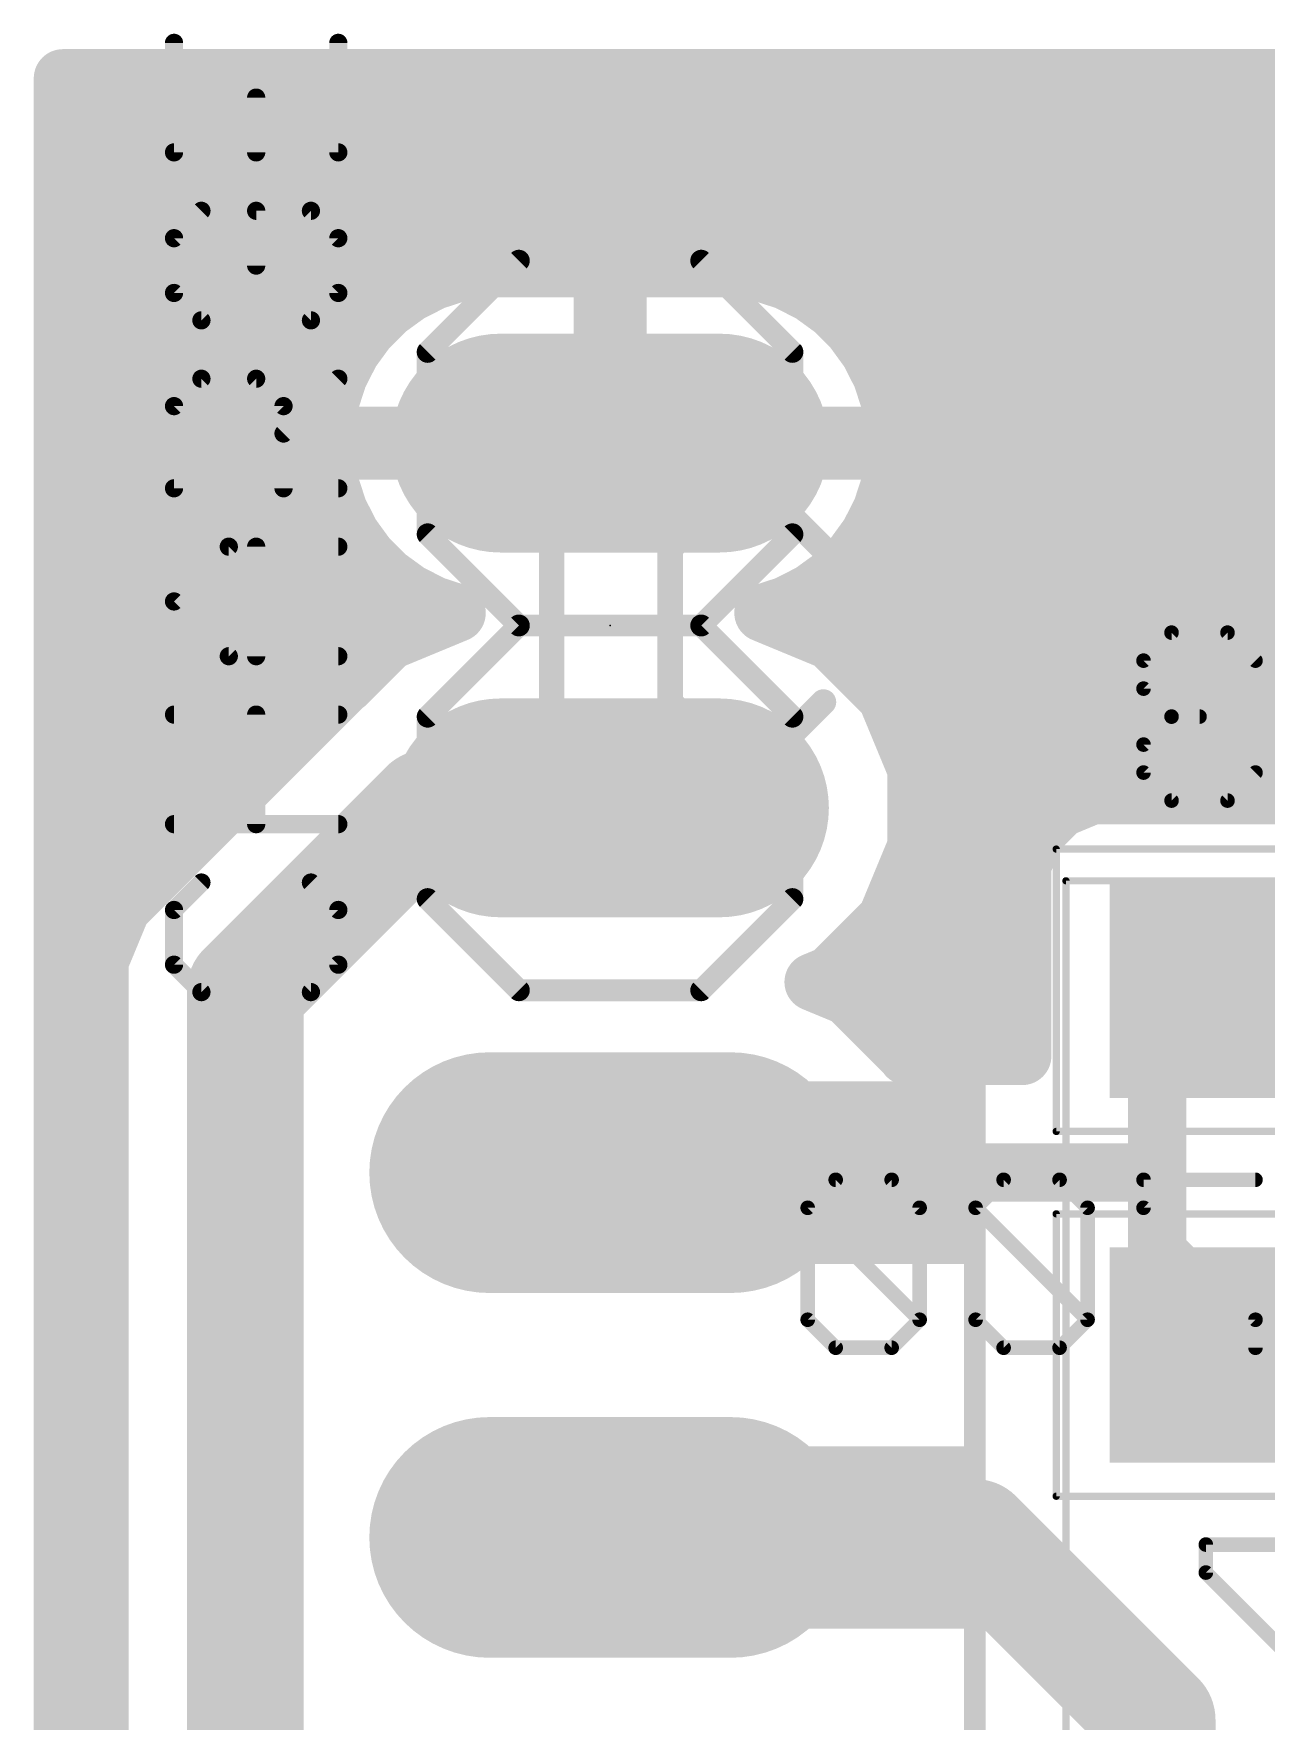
# Model space of a CAD drawing. Extents: x -0.2 to 52.3, y -1.5 to 54.9.
# Drawn here: x -0.2 to 8.38, y 43.17 to 54.92 of the extents above; entities that cross this region are included whole.
import ezdxf

# ---------------------------------------------------------------- set-up
doc = ezdxf.new("R2010")
doc.units = 0
for name, color, linetype in [('16', 175, 'CONTINUOUS'), ('17', 82, 'CONTINUOUS'), ('21', 253, 'CONTINUOUS'), ('23', 7, 'CONTINUOUS'), ('25', 253, 'CONTINUOUS'), ('26', 253, 'CONTINUOUS'), ('28', 253, 'CONTINUOUS'), ('40', 175, 'CONTINUOUS'), ('51', 253, 'CONTINUOUS'), ('52', 253, 'CONTINUOUS')]:
    doc.layers.add(name, color=color, linetype=linetype)

# ---------------------------------------------------------------- blocks, each defined once
blk = doc.blocks.new('RECT')
blk.add_solid([(-0.5, -0.5), (0.5, -0.5), (-0.5, 0.5), (0.5, 0.5)])
blk = doc.blocks.new('LONGP100')
at = {"const_width": 1}
blk.add_lwpolyline([(-0.5, 0), (0.5, 0)], dxfattribs=at)
at = {"const_width": 0.5}
for points in [[(-0.5, 0.25, 1), (-0.5, -0.25)], [(0.5, -0.25, 1), (0.5, 0.25)]]:
    blk.add_lwpolyline(points, format="xyb", dxfattribs=at)

msp = doc.modelspace()

# ---------------------------------------------------------------- linework, layer by layer
at = {"layer": '16'}
for points, const_width in [([(0, 54.61), (52.07, 54.61)], 0.4064), ([(0, 0), (0, 54.61)], 0.4064), ([(0, 54.4576), (52.07, 54.4576)], 0.4064), ([(0, 54.0512), (52.07, 54.0512)], 0.4064), ([(0, 53.6448), (52.07, 53.6448)], 0.4064), ([(2.952, 53.2892), (2.7625, 53.2592)], 0.4064), ([(3.7592, 53.2892), (2.952, 53.2892)], 0.4064), ([(3.7592, 52.1208), (3.7592, 53.2892)], 0.4064), ([(4.668, 53.2892), (3.8608, 53.2892)], 0.4064), ([(3.8608, 53.2892), (3.8608, 52.1208)], 0.4064), ([(4.8575, 53.2592), (4.668, 53.2892)], 0.4064), ([(0, 53.2384), (2.6986, 53.2384)], 0.4064), ([(2.58, 53.1999), (2.409, 53.1128)], 0.4064), ([(2.7625, 53.2592), (2.58, 53.1999)], 0.4064), ([(3.7592, 53.2384), (3.8608, 53.2384)], 0.4064), ([(5.04, 53.1999), (4.8575, 53.2592)], 0.4064), ([(4.9214, 53.2384), (52.07, 53.2384)], 0.4064), ([(5.211, 53.1128), (5.04, 53.1999)], 0.4064), ([(2.409, 53.1128), (2.2537, 53)], 0.4064), ([(5.3663, 53), (5.211, 53.1128)], 0.4064), ([(2.2537, 53), (2.118, 52.8643)], 0.4064), ([(5.5019, 52.8643), (5.3663, 53)], 0.4064), ([(0, 52.832), (2.0946, 52.832)], 0.4064), ([(2.118, 52.8643), (2.0052, 52.709)], 0.4064), ([(3.7592, 52.832), (3.8608, 52.832)], 0.4064), ([(5.6147, 52.709), (5.5019, 52.8643)], 0.4064), ([(5.5254, 52.832), (52.07, 52.832)], 0.4064), ([(2.0052, 52.709), (1.9181, 52.538)], 0.4064), ([(5.7019, 52.538), (5.6147, 52.709)], 0.4064), ([(1.9181, 52.538), (1.8588, 52.3555)], 0.4064), ([(5.7612, 52.3555), (5.7019, 52.538)], 0.4064), ([(0, 52.4256), (1.8816, 52.4256)], 0.4064), ([(1.8588, 52.3555), (1.8288, 52.166)], 0.4064), ([(3.7592, 52.4256), (3.8608, 52.4256)], 0.4064), ([(5.7384, 52.4256), (52.07, 52.4256)], 0.4064), ([(5.7912, 52.166), (5.7612, 52.3555)], 0.4064), ([(1.8288, 52.166), (1.8288, 52.1208)], 0.4064), ([(1.8288, 52.1208), (3.7592, 52.1208)], 0.4064), ([(3.8608, 52.1208), (3.7592, 52.1208)], 0.4064), ([(3.7592, 52.1208), (3.7592, 52.0192)], 0.4064), ([(3.8608, 52.0192), (3.8608, 52.1208)], 0.4064), ([(3.8608, 52.1208), (5.7912, 52.1208)], 0.4064), ([(5.7912, 52.1208), (5.7912, 52.166)], 0.4064), ([(0, 52.0192), (3.7592, 52.0192)], 0.4064), ([(3.7592, 52.0192), (1.8288, 52.0192)], 0.4064), ([(1.8288, 52.0192), (1.8288, 51.974)], 0.4064), ([(1.8288, 51.974), (1.8588, 51.7845)], 0.4064), ([(5.7912, 52.0192), (3.8608, 52.0192)], 0.4064), ([(3.8608, 52.0192), (52.07, 52.0192)], 0.4064), ([(5.7612, 51.7845), (5.7912, 51.974)], 0.4064), ([(5.7912, 51.974), (5.7912, 52.0192)], 0.4064), ([(1.8588, 51.7845), (1.9181, 51.602)], 0.4064), ([(5.7019, 51.602), (5.7612, 51.7845)], 0.4064), ([(0, 51.6128), (1.9146, 51.6128)], 0.4064), ([(1.9181, 51.602), (2.0052, 51.431)], 0.4064), ([(5.6147, 51.431), (5.7019, 51.602)], 0.4064), ([(5.7054, 51.6128), (13.346, 51.6128)], 0.4064), ([(2.0052, 51.431), (2.118, 51.2757)], 0.4064), ([(5.5019, 51.2757), (5.6147, 51.431)], 0.4064), ([(2.118, 51.2757), (2.2537, 51.14)], 0.4064), ([(5.3663, 51.14), (5.5019, 51.2757)], 0.4064), ([(0, 51.2064), (2.1874, 51.2064)], 0.4064), ([(5.4326, 51.2064), (12.9396, 51.2064)], 0.4064), ([(2.2537, 51.14), (2.409, 51.0272)], 0.4064), ([(5.211, 51.0272), (5.3663, 51.14)], 0.4064), ([(2.409, 51.0272), (2.58, 50.9401)], 0.4064), ([(2.58, 50.9401), (2.7415, 50.8876)], 0.4064), ([(4.8785, 50.8876), (5.04, 50.9401)], 0.4064), ([(5.04, 50.9401), (5.211, 51.0272)], 0.4064), ([(0, 50.8), (2.5299, 50.8)], 0.4064), ([(2.7415, 50.8876), (2.2711, 50.6928)], 0.4064), ([(5.3489, 50.6928), (4.8785, 50.8876)], 0.4064), ([(5.0901, 50.8), (11.0479, 50.8)], 0.4064), ([(2.2711, 50.6928), (1.9732, 50.3949)], 0.4064), ([(5.7348, 50.3069), (5.3489, 50.6928)], 0.4064), ([(0, 50.3936), (1.97, 50.3936)], 0.4064), ([(1.9645, 50.3913), (0.6945, 49.1213)], 0.4064), ([(1.9732, 50.3949), (1.9645, 50.3913)], 0.4064), ([(5.6481, 50.3936), (10.8904, 50.3936)], 0.4064), ([(5.9436, 49.8028), (5.7348, 50.3069)], 0.4064), ([(0, 49.9872), (1.5604, 49.9872)], 0.4064), ([(5.8672, 49.9872), (10.8904, 49.9872)], 0.4064), ([(5.9436, 49.2572), (5.9436, 49.8028)], 0.4064), ([(2.54, 49.53), (1.27, 48.26)], 0.8128), ([(3.81, 49.53), (2.54, 49.53)], 0.8128), ([(7.1687, 49.6196), (6.9447, 49.5268)], 0.4064), ([(8.7113, 49.6196), (7.1687, 49.6196)], 0.4064), ([(0, 49.5808), (1.154, 49.5808)], 0.4064), ([(5.9436, 49.5808), (7.0751, 49.5808)], 0.4064), ([(6.9447, 49.5268), (6.7732, 49.3553)], 0.4064), ([(6.7732, 49.3553), (6.6804, 49.1313)], 0.4064), ([(0, 49.1744), (0.7476, 49.1744)], 0.4064), ([(5.7348, 48.7531), (5.9436, 49.2572)], 0.4064), ([(5.9093, 49.1744), (6.6983, 49.1744)], 0.4064), ([(0.6945, 49.1213), (0.4087, 48.8355)], 0.4064), ([(6.6804, 49.1313), (6.6804, 47.8028)], 0.4064), ([(0.4087, 48.8355), (0.254, 48.4621)], 0.4064), ([(0, 48.768), (0.3807, 48.768)], 0.4064), ([(5.3489, 48.3672), (5.7348, 48.7531)], 0.4064), ([(5.741, 48.768), (6.6804, 48.768)], 0.4064), ([(0.254, 48.4621), (0.254, 40.4379)], 0.4064), ([(1.27, 48.26), (1.27, 40.64)], 0.8128), ([(0, 48.3616), (0.254, 48.3616)], 0.4064), ([(5.2278, 48.317), (5.3489, 48.3672)], 0.4064), ([(5.3354, 48.3616), (6.6804, 48.3616)], 0.4064), ([(5.4683, 48.2174), (5.2278, 48.317)], 0.4064), ([(5.8756, 47.8101), (5.4683, 48.2174)], 0.4064), ([(7.94, 48.26), (7.62, 48.26)], 0.4064), ([(7.62, 48.26), (7.62, 46.99)], 0.4064), ([(0, 47.9552), (0.254, 47.9552)], 0.4064), ([(5.7305, 47.9552), (6.6804, 47.9552)], 0.4064), ([(5.8786, 47.8028), (5.8756, 47.8101)], 0.4064), ([(6.6804, 47.8028), (5.8786, 47.8028)], 0.4064), ([(0, 47.5488), (0.254, 47.5488)], 0.4064), ([(0, 47.1424), (0.254, 47.1424)], 0.4064), ([(3.81, 46.99), (7.62, 46.99)], 0.4064), ([(7.62, 46.99), (7.62, 45.72)], 0.4064), ([(0, 46.736), (0.254, 46.736)], 0.4064), ([(0, 46.3296), (0.254, 46.3296)], 0.4064), ([(0, 45.9232), (0.254, 45.9232)], 0.4064), ([(7.62, 45.72), (7.94, 45.72)], 0.4064), ([(0, 45.5168), (0.254, 45.5168)], 0.4064), ([(0, 45.1104), (0.254, 45.1104)], 0.4064), ([(0, 44.704), (0.254, 44.704)], 0.4064), ([(6.35, 44.45), (3.81, 44.45)], 0.8128), ([(7.62, 43.18), (6.35, 44.45)], 0.8128), ([(0, 44.2976), (0.254, 44.2976)], 0.4064), ([(0, 43.8912), (0.254, 43.8912)], 0.4064), ([(0, 43.4848), (0.254, 43.4848)], 0.4064), ([(7.62, 41.91), (7.62, 43.18)], 0.8128), ([(0, 43.0784), (0.254, 43.0784)], 0.4064)]:
    msp.add_lwpolyline(points, dxfattribs=dict(at, const_width=const_width))
for points, const_width in [([(0, 54.7116, 1), (0, 54.5084)], 0.2032), ([(0.1016, 54.61, 1), (-0.1016, 54.61)], 0.2032), ([(0, 54.5592, 1), (0, 54.356)], 0.2032), ([(0, 54.1528, 1), (0, 53.9496)], 0.2032), ([(0, 53.7464, 1), (0, 53.5432)], 0.2032), ([(2.952, 53.3908, 1), (2.952, 53.1876)], 0.2032), ([(2.9679, 53.1888, 1), (2.9361, 53.3895)], 0.2032), ([(3.8608, 53.2892, 1), (3.6576, 53.2892)], 0.2032), ([(3.8608, 53.3908, 1), (3.8608, 53.1876)], 0.2032), ([(3.9624, 53.2892, 1), (3.7592, 53.2892)], 0.2032), ([(3.7592, 53.1876, 1), (3.7592, 53.3908)], 0.2032), ([(4.6838, 53.3895, 1), (4.6521, 53.1888)], 0.2032), ([(4.668, 53.1876, 1), (4.668, 53.3908)], 0.2032), ([(0, 53.34, 1), (0, 53.1368)], 0.2032), ([(2.5486, 53.2965, 1), (2.6114, 53.1032)], 0.2032), ([(2.6261, 53.1093, 1), (2.5339, 53.2904)], 0.2032), ([(2.7466, 53.3595, 1), (2.7784, 53.1588)], 0.2032), ([(2.6986, 53.1368, 1), (2.6986, 53.34)], 0.2032), ([(2.7939, 53.1625, 1), (2.7311, 53.3558)], 0.2032), ([(3.7592, 53.34, 1), (3.7592, 53.1368)], 0.2032), ([(3.8608, 53.1368, 1), (3.8608, 53.34)], 0.2032), ([(4.8889, 53.3558, 1), (4.8261, 53.1625)], 0.2032), ([(4.9214, 53.34, 1), (4.9214, 53.1368)], 0.2032), ([(4.8416, 53.1588, 1), (4.8734, 53.3595)], 0.2032), ([(5.0861, 53.2904, 1), (4.9939, 53.1093)], 0.2032), ([(5.0086, 53.1032, 1), (5.0714, 53.2965)], 0.2032), ([(2.3629, 53.2033, 1), (2.4551, 53.0222)], 0.2032), ([(2.4687, 53.0306, 1), (2.3493, 53.1949)], 0.2032), ([(5.2707, 53.1949, 1), (5.1513, 53.0306)], 0.2032), ([(5.1649, 53.0222, 1), (5.2571, 53.2033)], 0.2032), ([(2.194, 53.0821, 1), (2.3135, 52.9178)], 0.2032), ([(2.3256, 52.9281, 1), (2.1819, 53.0718)], 0.2032), ([(5.4381, 53.0718, 1), (5.2944, 52.9281)], 0.2032), ([(5.3065, 52.9178, 1), (5.426, 53.0821)], 0.2032), ([(0, 52.9336, 1), (0, 52.7304)], 0.2032), ([(2.0462, 52.9361, 1), (2.1899, 52.7924)], 0.2032), ([(2.2002, 52.8045, 1), (2.0359, 52.924)], 0.2032), ([(2.0946, 52.7304, 1), (2.0946, 52.9336)], 0.2032), ([(3.7592, 52.9336, 1), (3.7592, 52.7304)], 0.2032), ([(3.8608, 52.7304, 1), (3.8608, 52.9336)], 0.2032), ([(5.5841, 52.924, 1), (5.4198, 52.8045)], 0.2032), ([(5.5254, 52.9336, 1), (5.5254, 52.7304)], 0.2032), ([(5.4301, 52.7924, 1), (5.5738, 52.9361)], 0.2032), ([(2.0958, 52.6629, 1), (1.9147, 52.7551)], 0.2032), ([(5.7053, 52.7551, 1), (5.5242, 52.6629)], 0.2032), ([(1.9231, 52.7687, 1), (2.0874, 52.6493)], 0.2032), ([(5.5326, 52.6493, 1), (5.6969, 52.7687)], 0.2032), ([(1.8276, 52.5841, 1), (2.0086, 52.4919)], 0.2032), ([(2.0147, 52.5066, 1), (1.8215, 52.5694)], 0.2032), ([(5.7985, 52.5694, 1), (5.6052, 52.5066)], 0.2032), ([(5.6113, 52.4919, 1), (5.7924, 52.5841)], 0.2032), ([(0, 52.5272, 1), (0, 52.324)], 0.2032), ([(1.9592, 52.3396, 1), (1.7585, 52.3714)], 0.2032), ([(1.8816, 52.324, 1), (1.8816, 52.5272)], 0.2032), ([(3.7592, 52.5272, 1), (3.7592, 52.324)], 0.2032), ([(3.8608, 52.324, 1), (3.8608, 52.5272)], 0.2032), ([(5.7384, 52.5272, 1), (5.7384, 52.324)], 0.2032), ([(5.8615, 52.3714, 1), (5.6608, 52.3396)], 0.2032), ([(1.7622, 52.3869, 1), (1.9554, 52.3241)], 0.2032), ([(5.6645, 52.3241, 1), (5.8578, 52.3869)], 0.2032), ([(1.9304, 52.1659, 1), (1.7272, 52.166)], 0.2032), ([(1.8288, 52.2224, 1), (1.8288, 52.0192)], 0.2032), ([(3.7592, 52.2224, 1), (3.7592, 52.0192)], 0.2032), ([(3.8608, 52.1208, 1), (3.6576, 52.1208)], 0.2032), ([(3.9624, 52.1208, 1), (3.7592, 52.1208)], 0.2032), ([(3.8608, 52.2224, 1), (3.8608, 52.0192)], 0.2032), ([(3.7592, 52.0192, 1), (3.7592, 52.2224)], 0.2032), ([(3.8608, 52.0192, 1), (3.8608, 52.2224)], 0.2032), ([(5.8928, 52.1659, 1), (5.6896, 52.166)], 0.2032), ([(5.7912, 52.0192, 1), (5.7912, 52.2224)], 0.2032), ([(0, 52.1208, 1), (0, 51.9176)], 0.2032), ([(1.7272, 52.1208, 1), (1.9304, 52.1208)], 0.2032), ([(1.8288, 52.1208, 1), (1.8288, 51.9176)], 0.2032), ([(1.9304, 52.0192, 1), (1.7272, 52.0192)], 0.2032), ([(1.9291, 51.9899, 1), (1.7285, 51.9581)], 0.2032), ([(1.7285, 52.1818, 1), (1.9291, 52.1501)], 0.2032), ([(3.6576, 52.1208, 1), (3.8608, 52.1208)], 0.2032), ([(3.8608, 52.1208, 1), (3.8608, 51.9176)], 0.2032), ([(3.7592, 52.1208, 1), (3.9624, 52.1208)], 0.2032), ([(3.7592, 51.9176, 1), (3.7592, 52.1208)], 0.2032), ([(3.7592, 51.9176, 1), (3.7592, 52.1208)], 0.2032), ([(3.8608, 52.1208, 1), (3.8608, 51.9176)], 0.2032), ([(5.8928, 52.0192, 1), (5.6896, 52.0192)], 0.2032), ([(5.6896, 52.1208, 1), (5.8928, 52.1208)], 0.2032), ([(5.6908, 52.1501, 1), (5.8915, 52.1818)], 0.2032), ([(5.8915, 51.9581, 1), (5.6908, 51.9899)], 0.2032), ([(5.7912, 51.9176, 1), (5.7912, 52.1208)], 0.2032), ([(1.7272, 51.974, 1), (1.9304, 51.974)], 0.2032), ([(3.6576, 52.0192, 1), (3.8608, 52.0192)], 0.2032), ([(3.7592, 52.0192, 1), (3.9624, 52.0192)], 0.2032), ([(5.6896, 51.974, 1), (5.8928, 51.974)], 0.2032), ([(1.9554, 51.8159, 1), (1.7622, 51.7531)], 0.2032), ([(5.8578, 51.7531, 1), (5.6645, 51.8159)], 0.2032), ([(1.7585, 51.7686, 1), (1.9592, 51.8004)], 0.2032), ([(5.6608, 51.8004, 1), (5.8615, 51.7686)], 0.2032), ([(0, 51.7144, 1), (0, 51.5112)], 0.2032), ([(2.0086, 51.6481, 1), (1.8276, 51.5559)], 0.2032), ([(1.8215, 51.5706, 1), (2.0147, 51.6334)], 0.2032), ([(1.9146, 51.5112, 1), (1.9146, 51.7144)], 0.2032), ([(5.6052, 51.6334, 1), (5.7985, 51.5706)], 0.2032), ([(5.7054, 51.7144, 1), (5.7054, 51.5112)], 0.2032), ([(5.7924, 51.5559, 1), (5.6113, 51.6481)], 0.2032), ([(2.0874, 51.4907, 1), (1.9231, 51.3713)], 0.2032), ([(5.6969, 51.3713, 1), (5.5326, 51.4907)], 0.2032), ([(1.9147, 51.3849, 1), (2.0958, 51.4771)], 0.2032), ([(2.1899, 51.3476, 1), (2.0462, 51.2039)], 0.2032), ([(5.5738, 51.2039, 1), (5.4301, 51.3476)], 0.2032), ([(5.5242, 51.4771, 1), (5.7053, 51.3849)], 0.2032), ([(0, 51.308, 1), (0, 51.1048)], 0.2032), ([(2.0359, 51.216, 1), (2.2002, 51.3355)], 0.2032), ([(2.1874, 51.1048, 1), (2.1874, 51.308)], 0.2032), ([(5.4326, 51.308, 1), (5.4326, 51.1048)], 0.2032), ([(5.4198, 51.3355, 1), (5.5841, 51.216)], 0.2032), ([(2.3135, 51.2222, 1), (2.194, 51.0579)], 0.2032), ([(2.1819, 51.0682, 1), (2.3256, 51.2119)], 0.2032), ([(5.2944, 51.2119, 1), (5.4381, 51.0682)], 0.2032), ([(5.426, 51.0579, 1), (5.3065, 51.2222)], 0.2032), ([(2.4551, 51.1178, 1), (2.3629, 50.9367)], 0.2032), ([(2.3493, 50.9451, 1), (2.4687, 51.1094)], 0.2032), ([(2.6114, 51.0367, 1), (2.5486, 50.8435)], 0.2032), ([(2.5339, 50.8496, 1), (2.6261, 51.0306)], 0.2032), ([(4.9939, 51.0306, 1), (5.0861, 50.8496)], 0.2032), ([(5.0714, 50.8435, 1), (5.0086, 51.0367)], 0.2032), ([(5.1513, 51.1094, 1), (5.2707, 50.9451)], 0.2032), ([(5.2571, 50.9367, 1), (5.1649, 51.1178)], 0.2032), ([(0, 50.9016, 1), (0, 50.6984)], 0.2032), ([(2.5299, 50.6984, 1), (2.5299, 50.9016)], 0.2032), ([(2.7804, 50.7938, 1), (2.7026, 50.9815)], 0.2032), ([(2.7101, 50.791, 1), (2.7729, 50.9843)], 0.2032), ([(4.9174, 50.9815, 1), (4.8396, 50.7938)], 0.2032), ([(4.8471, 50.9843, 1), (4.9099, 50.791)], 0.2032), ([(5.0901, 50.9016, 1), (5.0901, 50.6984)], 0.2032), ([(2.2322, 50.7867, 1), (2.3099, 50.5989)], 0.2032), ([(2.3429, 50.6209, 1), (2.1992, 50.7646)], 0.2032), ([(5.4208, 50.7646, 1), (5.2771, 50.6209)], 0.2032), ([(5.3101, 50.5989, 1), (5.3878, 50.7867)], 0.2032), ([(0, 50.4952, 1), (0, 50.292)], 0.2032), ([(1.9256, 50.4852, 1), (2.0033, 50.2974)], 0.2032), ([(1.9014, 50.4668, 1), (2.045, 50.3231)], 0.2032), ([(2.0363, 50.3195, 1), (1.8926, 50.4632)], 0.2032), ([(2.0121, 50.3011, 1), (1.9343, 50.4888)], 0.2032), ([(1.97, 50.292, 1), (1.97, 50.4952)], 0.2032), ([(5.6481, 50.4952, 1), (5.6481, 50.292)], 0.2032), ([(5.8287, 50.3458, 1), (5.6409, 50.2681)], 0.2032), ([(5.6629, 50.2351, 1), (5.8066, 50.3788)], 0.2032), ([(0, 50.0888, 1), (0, 49.8856)], 0.2032), ([(1.5604, 49.8856, 1), (1.5604, 50.0888)], 0.2032), ([(5.8672, 50.0888, 1), (5.8672, 49.8856)], 0.2032), ([(6.0452, 49.8028, 1), (5.842, 49.8028)], 0.2032), ([(5.8497, 49.7639, 1), (6.0375, 49.8417)], 0.2032), ([(2.54, 49.7332, 1), (2.54, 49.3268)], 0.4064), ([(2.6837, 49.3863, 1), (2.3963, 49.6737)], 0.4064), ([(3.81, 49.3268, 1), (3.81, 49.7332)], 0.4064), ([(7.1687, 49.7212, 1), (7.1687, 49.518)], 0.2032), ([(7.2076, 49.5257, 1), (7.1299, 49.7135)], 0.2032), ([(0, 49.6824, 1), (0, 49.4792)], 0.2032), ([(1.154, 49.4792, 1), (1.154, 49.6824)], 0.2032), ([(5.9436, 49.6824, 1), (5.9436, 49.4792)], 0.2032), ([(6.9058, 49.6207, 1), (6.9836, 49.4329)], 0.2032), ([(7.0165, 49.4549, 1), (6.8728, 49.5986)], 0.2032), ([(7.0751, 49.4792, 1), (7.0751, 49.6824)], 0.2032), ([(6.7014, 49.4272, 1), (6.845, 49.2835)], 0.2032), ([(6.8671, 49.3164, 1), (6.6793, 49.3942)], 0.2032), ([(0, 49.276, 1), (0, 49.0728)], 0.2032), ([(0.7476, 49.0728, 1), (0.7476, 49.276)], 0.2032), ([(5.9093, 49.276, 1), (5.9093, 49.0728)], 0.2032), ([(5.842, 49.2572, 1), (6.0452, 49.2572)], 0.2032), ([(6.0375, 49.2183, 1), (5.8497, 49.296)], 0.2032), ([(6.6983, 49.0728, 1), (6.6983, 49.276)], 0.2032), ([(0.6226, 49.1932, 1), (0.7663, 49.0495)], 0.2032), ([(0.7663, 49.0495, 1), (0.6226, 49.1932)], 0.2032), ([(6.782, 49.1313, 1), (6.5788, 49.1313)], 0.2032), ([(6.5865, 49.1701, 1), (6.7743, 49.0924)], 0.2032), ([(0.3368, 48.9074, 1), (0.4805, 48.7637)], 0.2032), ([(0.5025, 48.7966, 1), (0.3148, 48.8744)], 0.2032), ([(0, 48.8696, 1), (0, 48.6664)], 0.2032), ([(0.3807, 48.6664, 1), (0.3807, 48.8696)], 0.2032), ([(5.6409, 48.7919, 1), (5.8287, 48.7142)], 0.2032), ([(5.741, 48.8696, 1), (5.741, 48.6664)], 0.2032), ([(5.8066, 48.6812, 1), (5.6629, 48.8249)], 0.2032), ([(6.6804, 48.6664, 1), (6.6804, 48.8696)], 0.2032), ([(0.3556, 48.4621, 1), (0.1524, 48.4621)], 0.2032), ([(1.4732, 48.26, 1), (1.0668, 48.26)], 0.4064), ([(0, 48.4632, 1), (0, 48.26)], 0.2032), ([(0.1601, 48.501, 1), (0.3479, 48.4232)], 0.2032), ([(0.254, 48.26, 1), (0.254, 48.4632)], 0.2032), ([(1.1263, 48.4037, 1), (1.4137, 48.1163)], 0.4064), ([(5.3354, 48.4632, 1), (5.3354, 48.26)], 0.2032), ([(5.2771, 48.4391, 1), (5.4208, 48.2954)], 0.2032), ([(5.3878, 48.2733, 1), (5.3101, 48.4611)], 0.2032), ([(6.6804, 48.26, 1), (6.6804, 48.4632)], 0.2032), ([(5.2666, 48.4109, 1), (5.1889, 48.2232)], 0.2032), ([(5.1889, 48.4109, 1), (5.2666, 48.2232)], 0.2032), ([(5.5402, 48.2892, 1), (5.3965, 48.1455)], 0.2032), ([(5.4294, 48.1235, 1), (5.5072, 48.3113)], 0.2032), ([(7.62, 48.3616, 1), (7.62, 48.1584)], 0.2032), ([(7.7216, 48.26, 1), (7.5184, 48.26)], 0.2032), ([(7.94, 48.1584, 1), (7.94, 48.3616)], 0.2032), ([(0, 48.0568, 1), (0, 47.8536)], 0.2032), ([(0.254, 47.8536, 1), (0.254, 48.0568)], 0.2032), ([(5.7305, 48.0568, 1), (5.7305, 47.8536)], 0.2032), ([(6.6804, 47.8536, 1), (6.6804, 48.0568)], 0.2032), ([(5.9695, 47.849, 1), (5.7817, 47.7713)], 0.2032), ([(5.8786, 47.9044, 1), (5.8786, 47.7012)], 0.2032), ([(5.7847, 47.7639, 1), (5.9725, 47.8417)], 0.2032), ([(5.8037, 47.7383, 1), (5.9474, 47.882)], 0.2032), ([(6.6804, 47.7012, 1), (6.6804, 47.9044)], 0.2032), ([(6.5788, 47.8028, 1), (6.782, 47.8028)], 0.2032), ([(0, 47.6504, 1), (0, 47.4472)], 0.2032), ([(0.254, 47.4472, 1), (0.254, 47.6504)], 0.2032), ([(0, 47.244, 1), (0, 47.0408)], 0.2032), ([(0.254, 47.0408, 1), (0.254, 47.244)], 0.2032), ([(3.81, 47.0916, 1), (3.81, 46.8884)], 0.2032), ([(7.7216, 46.99, 1), (7.5184, 46.99)], 0.2032), ([(7.62, 46.8884, 1), (7.62, 47.0916)], 0.2032), ([(7.5184, 46.99, 1), (7.7216, 46.99)], 0.2032), ([(0, 46.8376, 1), (0, 46.6344)], 0.2032), ([(0.254, 46.6344, 1), (0.254, 46.8376)], 0.2032), ([(0, 46.4312, 1), (0, 46.228)], 0.2032), ([(0.254, 46.228, 1), (0.254, 46.4312)], 0.2032), ([(0, 46.0248, 1), (0, 45.8216)], 0.2032), ([(0.254, 45.8216, 1), (0.254, 46.0248)], 0.2032), ([(7.62, 45.8216, 1), (7.62, 45.6184)], 0.2032), ([(7.94, 45.6184, 1), (7.94, 45.8216)], 0.2032), ([(0, 45.6184, 1), (0, 45.4152)], 0.2032), ([(0.254, 45.4152, 1), (0.254, 45.6184)], 0.2032), ([(7.5184, 45.72, 1), (7.7216, 45.72)], 0.2032), ([(0, 45.212, 1), (0, 45.0088)], 0.2032), ([(0.254, 45.0088, 1), (0.254, 45.212)], 0.2032), ([(0, 44.8056, 1), (0, 44.6024)], 0.2032), ([(0.254, 44.6024, 1), (0.254, 44.8056)], 0.2032), ([(3.81, 44.6532, 1), (3.81, 44.2468)], 0.4064), ([(6.4937, 44.5937, 1), (6.2063, 44.3063)], 0.4064), ([(6.35, 44.2468, 1), (6.35, 44.6532)], 0.4064), ([(0, 44.3992, 1), (0, 44.196)], 0.2032), ([(0.254, 44.196, 1), (0.254, 44.3992)], 0.2032), ([(0, 43.9928, 1), (0, 43.7896)], 0.2032), ([(0.254, 43.7896, 1), (0.254, 43.9928)], 0.2032), ([(0, 43.5864, 1), (0, 43.3832)], 0.2032), ([(0.254, 43.3832, 1), (0.254, 43.5864)], 0.2032), ([(7.8232, 43.18, 1), (7.4168, 43.18)], 0.4064), ([(7.4763, 43.0363, 1), (7.7637, 43.3237)], 0.4064), ([(0, 43.18, 1), (0, 42.9768)], 0.2032), ([(0.254, 42.9768, 1), (0.254, 43.18)], 0.2032)]:
    msp.add_lwpolyline(points, format="xyb", dxfattribs=dict(at, const_width=const_width))
at = {"layer": '21'}
for points, const_width in [([(2.54, 52.705), (3.175, 53.34)], 0.1524), ([(3.175, 53.34), (4.445, 53.34)], 0.1524), ([(4.445, 53.34), (5.08, 52.705)], 0.1524), ([(2.54, 51.435), (2.54, 52.705)], 0.1524), ([(5.08, 52.705), (5.08, 51.435)], 0.1524), ([(3.175, 50.8), (2.54, 51.435)], 0.1524), ([(5.08, 51.435), (4.445, 50.8)], 0.1524), ([(2.54, 50.165), (3.175, 50.8)], 0.1524), ([(3.175, 50.8), (4.445, 50.8)], 0.1524), ([(4.445, 50.8), (5.08, 50.165)], 0.1524), ([(2.54, 48.895), (2.54, 50.165)], 0.1524), ([(5.08, 50.165), (5.08, 48.895)], 0.1524), ([(6.35, 49.657), (6.35, 39.243)], 0.1524), ([(6.35, 49.657), (18.796, 49.657)], 0.1524), ([(6.985, 49.022), (6.985, 39.878)], 0.0508), ([(6.985, 49.022), (15.24, 49.022)], 0.0508), ([(2.54, 48.895), (3.175, 48.26)], 0.1524), ([(4.445, 48.26), (5.08, 48.895)], 0.1524), ([(3.175, 48.26), (4.445, 48.26)], 0.1524)]:
    msp.add_lwpolyline(points, dxfattribs=dict(at, const_width=const_width))
for points, const_width in [([(3.175, 53.3781, 1), (3.175, 53.3019)], 0.0762), ([(3.2019, 53.3131, 1), (3.1481, 53.3669)], 0.0762), ([(4.4719, 53.3669, 1), (4.4181, 53.3131)], 0.0762), ([(4.445, 53.3019, 1), (4.445, 53.3781)], 0.0762), ([(2.5781, 52.705, 1), (2.5019, 52.705)], 0.0762), ([(2.5131, 52.7319, 1), (2.5669, 52.6781)], 0.0762), ([(5.1181, 52.705, 1), (5.0419, 52.705)], 0.0762), ([(5.0531, 52.6781, 1), (5.1069, 52.7319)], 0.0762), ([(2.5019, 51.435, 1), (2.5781, 51.435)], 0.0762), ([(2.5669, 51.4619, 1), (2.5131, 51.4081)], 0.0762), ([(5.0419, 51.435, 1), (5.1181, 51.435)], 0.0762), ([(5.1069, 51.4081, 1), (5.0531, 51.4619)], 0.0762), ([(3.175, 50.8381, 1), (3.175, 50.7619)], 0.0762), ([(3.2019, 50.7731, 1), (3.1481, 50.8269)], 0.0762), ([(3.1481, 50.7731, 1), (3.2019, 50.8269)], 0.0762), ([(4.4719, 50.8269, 1), (4.4181, 50.7731)], 0.0762), ([(4.4181, 50.8269, 1), (4.4719, 50.7731)], 0.0762), ([(4.445, 50.7619, 1), (4.445, 50.8381)], 0.0762), ([(2.5781, 50.165, 1), (2.5019, 50.165)], 0.0762), ([(2.5131, 50.1919, 1), (2.5669, 50.1381)], 0.0762), ([(5.1181, 50.165, 1), (5.0419, 50.165)], 0.0762), ([(5.0531, 50.1381, 1), (5.1069, 50.1919)], 0.0762), ([(6.3881, 49.657, 1), (6.3119, 49.657)], 0.0762), ([(6.35, 49.6951, 1), (6.35, 49.6189)], 0.0762), ([(6.9977, 49.022, 1), (6.9723, 49.022)], 0.0254), ([(6.985, 49.0347, 1), (6.985, 49.0093)], 0.0254), ([(2.5019, 48.895, 1), (2.5781, 48.895)], 0.0762), ([(2.5669, 48.9219, 1), (2.5131, 48.8681)], 0.0762), ([(5.0419, 48.895, 1), (5.1181, 48.895)], 0.0762), ([(5.1069, 48.8681, 1), (5.0531, 48.9219)], 0.0762), ([(3.175, 48.2981, 1), (3.175, 48.2219)], 0.0762), ([(3.1481, 48.2331, 1), (3.2019, 48.2869)], 0.0762), ([(4.4181, 48.2869, 1), (4.4719, 48.2331)], 0.0762), ([(4.445, 48.2219, 1), (4.445, 48.2981)], 0.0762)]:
    msp.add_lwpolyline(points, format="xyb", dxfattribs=dict(at, const_width=const_width))
at = {"layer": '23'}
msp.add_point((3.81, 50.8), dxfattribs=at)
at = {"layer": '25'}
for points, const_width in [([(0.7737, 54.8569), (0.7737, 54.0943)], 0.127), ([(1.9177, 54.0943), (1.9177, 54.8569)], 0.127), ([(1.3457, 54.0943), (1.3457, 54.4756)], 0.127), ([(0.7737, 54.0943), (1.9177, 54.0943)], 0.127), ([(0.9644, 53.6875), (0.7737, 53.4969)], 0.127), ([(1.727, 53.6875), (1.3457, 53.6875)], 0.127), ([(1.3457, 53.6875), (1.3457, 53.3062)], 0.127), ([(1.9177, 53.4969), (1.727, 53.6875)], 0.127), ([(0.7737, 53.4969), (0.7737, 53.1156)], 0.127), ([(1.9177, 53.1156), (1.9177, 53.4969)], 0.127), ([(0.7737, 53.1156), (0.9644, 52.9249)], 0.127), ([(1.727, 52.9249), (1.9177, 53.1156)], 0.127), ([(0.9644, 52.9249), (1.727, 52.9249)], 0.127), ([(0.7737, 52.3275), (0.9644, 52.5181)], 0.127), ([(0.9644, 52.5181), (1.3457, 52.5181)], 0.127), ([(1.3457, 52.5181), (1.5364, 52.3275)], 0.127), ([(1.5364, 52.1368), (1.9177, 52.5181)], 0.127), ([(0.7737, 51.7555), (0.7737, 52.3275)], 0.127), ([(1.5364, 52.3275), (1.5364, 51.7555)], 0.127), ([(1.9177, 51.7555), (0.7737, 51.7555)], 0.127), ([(3.1369, 51.6015), (3.6708, 51.6015)], 0.1778), ([(3.4038, 49.9999), (3.4038, 51.6015)], 0.1778), ([(4.4953, 51.6015), (4.2283, 51.3345)], 0.1778), ([(5.0291, 51.6015), (4.4953, 51.6015)], 0.1778), ([(5.2961, 51.3345), (5.0291, 51.6015)], 0.1778), ([(6.6663, 51.6015), (5.8655, 50.8007)], 0.1778), ([(6.6663, 49.9999), (6.6663, 51.6015)], 0.1778), ([(0.7737, 50.9674), (1.1551, 51.3487)], 0.127), ([(1.1551, 51.3487), (1.9177, 51.3487)], 0.127), ([(1.3457, 50.5861), (1.3457, 51.3487)], 0.127), ([(4.2283, 51.3345), (4.2283, 50.2668)], 0.1778), ([(1.1551, 50.5861), (0.7737, 50.9674)], 0.127), ([(5.8655, 50.8007), (6.9332, 50.8007)], 0.1778), ([(1.9177, 50.5861), (1.1551, 50.5861)], 0.127), ([(4.2283, 50.2668), (4.4953, 49.9999)], 0.1778), ([(5.0291, 49.9999), (5.2961, 50.2668)], 0.1778), ([(0.7737, 50.1793), (1.9177, 50.1793)], 0.127), ([(1.3457, 49.4167), (1.3457, 50.1793)], 0.127), ([(3.1369, 49.9999), (3.6708, 49.9999)], 0.1778), ([(4.4953, 49.9999), (5.0291, 49.9999)], 0.1778), ([(1.9177, 49.4167), (0.7737, 49.4167)], 0.127), ([(0.9644, 49.01), (0.7737, 48.8193)], 0.127), ([(1.9177, 48.8193), (1.727, 49.01)], 0.127), ([(0.7737, 48.8193), (0.7737, 48.438)], 0.127), ([(1.9177, 48.438), (1.9177, 48.8193)], 0.127), ([(0.7737, 48.438), (0.9644, 48.2473)], 0.127), ([(1.727, 48.2473), (1.9177, 48.438)], 0.127), ([(0.9644, 48.2473), (1.727, 48.2473)], 0.127)]:
    msp.add_lwpolyline(points, dxfattribs=dict(at, const_width=const_width))
for points, const_width in [([(0.8055, 54.8569, 1), (0.742, 54.8569)], 0.0635), ([(1.9495, 54.8569, 1), (1.886, 54.8569)], 0.0635), ([(1.3775, 54.4756, 1), (1.314, 54.4756)], 0.0635), ([(0.7737, 54.126, 1), (0.7737, 54.0625)], 0.0635), ([(0.742, 54.0943, 1), (0.8055, 54.0943)], 0.0635), ([(1.314, 54.0943, 1), (1.3775, 54.0943)], 0.0635), ([(1.886, 54.0943, 1), (1.9495, 54.0943)], 0.0635), ([(1.9177, 54.0625, 1), (1.9177, 54.126)], 0.0635), ([(0.9868, 53.6651, 1), (0.9419, 53.71)], 0.0635), ([(1.3457, 53.7193, 1), (1.3457, 53.6558)], 0.0635), ([(1.3775, 53.6875, 1), (1.314, 53.6875)], 0.0635), ([(1.7495, 53.71, 1), (1.7046, 53.6651)], 0.0635), ([(1.727, 53.6558, 1), (1.727, 53.7193)], 0.0635), ([(0.8055, 53.4969, 1), (0.742, 53.4969)], 0.0635), ([(0.7513, 53.5193, 1), (0.7962, 53.4744)], 0.0635), ([(1.9495, 53.4969, 1), (1.886, 53.4969)], 0.0635), ([(1.8952, 53.4744, 1), (1.9402, 53.5193)], 0.0635), ([(1.314, 53.3062, 1), (1.3775, 53.3062)], 0.0635), ([(0.7962, 53.138, 1), (0.7513, 53.0931)], 0.0635), ([(0.742, 53.1156, 1), (0.8055, 53.1156)], 0.0635), ([(1.886, 53.1156, 1), (1.9495, 53.1156)], 0.0635), ([(1.9402, 53.0931, 1), (1.8952, 53.138)], 0.0635), ([(0.9644, 52.9566, 1), (0.9644, 52.8931)], 0.0635), ([(0.9419, 52.9024, 1), (0.9868, 52.9473)], 0.0635), ([(1.7046, 52.9473, 1), (1.7495, 52.9024)], 0.0635), ([(1.727, 52.8931, 1), (1.727, 52.9566)], 0.0635), ([(0.9644, 52.5499, 1), (0.9644, 52.4864)], 0.0635), ([(0.9868, 52.4957, 1), (0.9419, 52.5406)], 0.0635), ([(1.3682, 52.5406, 1), (1.3233, 52.4957)], 0.0635), ([(1.3457, 52.4864, 1), (1.3457, 52.5499)], 0.0635), ([(1.9402, 52.4957, 1), (1.8952, 52.5406)], 0.0635), ([(0.8055, 52.3275, 1), (0.742, 52.3275)], 0.0635), ([(0.7513, 52.3499, 1), (0.7962, 52.305)], 0.0635), ([(1.5681, 52.3275, 1), (1.5046, 52.3275)], 0.0635), ([(1.5139, 52.305, 1), (1.5588, 52.3499)], 0.0635), ([(1.5139, 52.1593, 1), (1.5588, 52.1144)], 0.0635), ([(0.7737, 51.7872, 1), (0.7737, 51.7237)], 0.0635), ([(0.742, 51.7555, 1), (0.8055, 51.7555)], 0.0635), ([(1.5046, 51.7555, 1), (1.5681, 51.7555)], 0.0635), ([(1.9177, 51.7237, 1), (1.9177, 51.7872)], 0.0635), ([(3.1369, 51.6459, 1), (3.1369, 51.557)], 0.0889), ([(3.4483, 51.6015, 1), (3.3594, 51.6015)], 0.0889), ([(3.6708, 51.557, 1), (3.6708, 51.6459)], 0.0889), ([(4.4953, 51.6459, 1), (4.4953, 51.557)], 0.0889), ([(4.5267, 51.57, 1), (4.4638, 51.6329)], 0.0889), ([(5.0606, 51.6329, 1), (4.9977, 51.57)], 0.0889), ([(5.0291, 51.557, 1), (5.0291, 51.6459)], 0.0889), ([(6.7107, 51.6015, 1), (6.6218, 51.6015)], 0.0889), ([(6.6977, 51.57, 1), (6.6348, 51.6329)], 0.0889), ([(1.1551, 51.3805, 1), (1.1551, 51.317)], 0.0635), ([(1.1775, 51.3263, 1), (1.1326, 51.3712)], 0.0635), ([(1.3775, 51.3487, 1), (1.314, 51.3487)], 0.0635), ([(1.9177, 51.317, 1), (1.9177, 51.3805)], 0.0635), ([(4.1969, 51.366, 1), (4.2598, 51.3031)], 0.0889), ([(4.2728, 51.3345, 1), (4.1839, 51.3345)], 0.0889), ([(5.2646, 51.3031, 1), (5.3275, 51.366)], 0.0889), ([(0.7962, 50.9899, 1), (0.7513, 50.945)], 0.0635), ([(0.7513, 50.9899, 1), (0.7962, 50.945)], 0.0635), ([(5.8655, 50.8451, 1), (5.8655, 50.7562)], 0.0889), ([(6.9332, 50.7562, 1), (6.9332, 50.8451)], 0.0889), ([(5.8341, 50.8321, 1), (5.8969, 50.7693)], 0.0889), ([(1.1551, 50.6178, 1), (1.1551, 50.5543)], 0.0635), ([(1.9177, 50.5543, 1), (1.9177, 50.6178)], 0.0635), ([(1.1326, 50.5636, 1), (1.1775, 50.6085)], 0.0635), ([(1.314, 50.5861, 1), (1.3775, 50.5861)], 0.0635), ([(4.2598, 50.2983, 1), (4.1969, 50.2354)], 0.0889), ([(4.1839, 50.2668, 1), (4.2728, 50.2668)], 0.0889), ([(5.3275, 50.2354, 1), (5.2646, 50.2983)], 0.0889), ([(0.7737, 50.2111, 1), (0.7737, 50.1476)], 0.0635), ([(1.3775, 50.1793, 1), (1.314, 50.1793)], 0.0635), ([(1.9177, 50.1476, 1), (1.9177, 50.2111)], 0.0635), ([(3.1369, 50.0444, 1), (3.1369, 49.9555)], 0.0889), ([(3.6708, 49.9555, 1), (3.6708, 50.0444)], 0.0889), ([(4.4953, 50.0444, 1), (4.4953, 49.9555)], 0.0889), ([(4.4638, 49.9685, 1), (4.5267, 50.0313)], 0.0889), ([(4.9977, 50.0313, 1), (5.0606, 49.9685)], 0.0889), ([(5.0291, 49.9555, 1), (5.0291, 50.0444)], 0.0889), ([(3.3594, 49.9999, 1), (3.4483, 49.9999)], 0.0889), ([(6.6218, 49.9999, 1), (6.7107, 49.9999)], 0.0889), ([(0.7737, 49.4484, 1), (0.7737, 49.3849)], 0.0635), ([(1.9177, 49.3849, 1), (1.9177, 49.4484)], 0.0635), ([(1.314, 49.4167, 1), (1.3775, 49.4167)], 0.0635), ([(0.9868, 48.9875, 1), (0.9419, 49.0324)], 0.0635), ([(1.7495, 49.0324, 1), (1.7046, 48.9875)], 0.0635), ([(0.8055, 48.8193, 1), (0.742, 48.8193)], 0.0635), ([(1.9495, 48.8193, 1), (1.886, 48.8193)], 0.0635), ([(0.7513, 48.8417, 1), (0.7962, 48.7968)], 0.0635), ([(1.8952, 48.7968, 1), (1.9402, 48.8417)], 0.0635), ([(0.7962, 48.4604, 1), (0.7513, 48.4155)], 0.0635), ([(0.742, 48.438, 1), (0.8055, 48.438)], 0.0635), ([(1.886, 48.438, 1), (1.9495, 48.438)], 0.0635), ([(1.9402, 48.4155, 1), (1.8952, 48.4604)], 0.0635), ([(0.9644, 48.2791, 1), (0.9644, 48.2156)], 0.0635), ([(0.9419, 48.2248, 1), (0.9868, 48.2698)], 0.0635), ([(1.7046, 48.2698, 1), (1.7495, 48.2248)], 0.0635), ([(1.727, 48.2156, 1), (1.727, 48.2791)], 0.0635)]:
    msp.add_lwpolyline(points, format="xyb", dxfattribs=dict(at, const_width=const_width))
at = {"layer": '26', "const_width": 0.1016}
for points in [[(7.7201, 50.7502), (7.5252, 50.5553)], [(8.1099, 50.7502), (7.7201, 50.7502)], [(8.3048, 50.5553), (8.1099, 50.7502)], [(7.5252, 50.5553), (7.5252, 50.3604)], [(7.5252, 50.3604), (7.7201, 50.1655)], [(7.7201, 50.1655), (7.5252, 49.9706)], [(7.7201, 50.1655), (7.915, 50.1655)], [(7.5252, 49.9706), (7.5252, 49.7757)], [(7.5252, 49.7757), (7.7201, 49.5808)], [(8.1099, 49.5808), (8.3048, 49.7757)], [(7.7201, 49.5808), (8.1099, 49.5808)]]:
    msp.add_lwpolyline(points, dxfattribs=at)
at = {"layer": '26', "const_width": 0.0508}
for points in [[(7.7201, 50.7756, 1), (7.7201, 50.7248)], [(7.7381, 50.7322, 1), (7.7021, 50.7682)], [(8.1279, 50.7682, 1), (8.0919, 50.7322)], [(8.1099, 50.7248, 1), (8.1099, 50.7756)], [(7.5072, 50.5733, 1), (7.5432, 50.5373)], [(7.5506, 50.5553, 1), (7.4998, 50.5553)], [(8.2868, 50.5373, 1), (8.3228, 50.5733)], [(7.5432, 50.3784, 1), (7.5072, 50.3424)], [(7.4998, 50.3604, 1), (7.5506, 50.3604)], [(7.7201, 50.1909, 1), (7.7201, 50.1401)], [(7.7381, 50.1475, 1), (7.7021, 50.1835)], [(7.7021, 50.1475, 1), (7.7381, 50.1835)], [(7.915, 50.1401, 1), (7.915, 50.1909)], [(7.5072, 49.9886, 1), (7.5432, 49.9526)], [(7.5506, 49.9706, 1), (7.4998, 49.9706)], [(7.5432, 49.7937, 1), (7.5072, 49.7577)], [(8.3228, 49.7577, 1), (8.2868, 49.7937)], [(7.4998, 49.7757, 1), (7.5506, 49.7757)], [(7.7201, 49.6062, 1), (7.7201, 49.5554)], [(7.7021, 49.5628, 1), (7.7381, 49.5988)], [(8.0919, 49.5988, 1), (8.1279, 49.5628)], [(8.1099, 49.5554, 1), (8.1099, 49.6062)]]:
    msp.add_lwpolyline(points, format="xyb", dxfattribs=at)
at = {"layer": '28', "const_width": 0.1016}
for points in [[(5.3813, 46.9402), (5.1864, 46.7453)], [(5.7711, 46.9402), (5.3813, 46.9402)], [(5.966, 46.7453), (5.7711, 46.9402)], [(6.5507, 46.9402), (6.3558, 46.7453)], [(6.9405, 46.9402), (6.5507, 46.9402)], [(7.1354, 46.7453), (6.9405, 46.9402)], [(8.3048, 46.9402), (7.5252, 46.9402)], [(7.5252, 46.9402), (7.5252, 46.7453)], [(5.1864, 46.7453), (5.1864, 45.9657)], [(5.966, 45.9657), (5.1864, 46.7453)], [(5.966, 45.9657), (5.966, 46.7453)], [(6.3558, 46.7453), (6.3558, 45.9657)], [(7.1354, 45.9657), (6.3558, 46.7453)], [(7.1354, 45.9657), (7.1354, 46.7453)], [(7.5252, 46.7453), (8.3048, 45.9657)], [(5.1864, 45.9657), (5.3813, 45.7708)], [(5.7711, 45.7708), (5.966, 45.9657)], [(6.3558, 45.9657), (6.5507, 45.7708)], [(6.9405, 45.7708), (7.1354, 45.9657)], [(8.3048, 45.9657), (8.3048, 45.7708)], [(5.3813, 45.7708), (5.7711, 45.7708)], [(6.5507, 45.7708), (6.9405, 45.7708)], [(8.7386, 44.4002), (7.959, 44.4002)], [(7.959, 44.4002), (7.959, 44.2053)], [(7.959, 44.2053), (8.7386, 43.4257)]]:
    msp.add_lwpolyline(points, dxfattribs=at)
at = {"layer": '28', "const_width": 0.0508}
for points in [[(5.3813, 46.9656, 1), (5.3813, 46.9148)], [(5.3993, 46.9222, 1), (5.3634, 46.9582)], [(5.7891, 46.9582, 1), (5.7532, 46.9222)], [(5.7711, 46.9148, 1), (5.7711, 46.9656)], [(6.5507, 46.9656, 1), (6.5507, 46.9148)], [(6.5687, 46.9222, 1), (6.5327, 46.9582)], [(6.9585, 46.9582, 1), (6.9225, 46.9222)], [(6.9405, 46.9148, 1), (6.9405, 46.9656)], [(7.5252, 46.9656, 1), (7.5252, 46.9148)], [(7.5506, 46.9402, 1), (7.4998, 46.9402)], [(8.3048, 46.9148, 1), (8.3048, 46.9656)], [(5.2118, 46.7453, 1), (5.161, 46.7453)], [(5.2044, 46.7633, 1), (5.1685, 46.7273)], [(5.1685, 46.7633, 1), (5.2044, 46.7273)], [(5.9914, 46.7453, 1), (5.9406, 46.7453)], [(5.948, 46.7273, 1), (5.984, 46.7633)], [(6.3738, 46.7633, 1), (6.3378, 46.7273)], [(6.3378, 46.7633, 1), (6.3738, 46.7273)], [(6.3812, 46.7453, 1), (6.3304, 46.7453)], [(7.1608, 46.7453, 1), (7.11, 46.7453)], [(7.1174, 46.7273, 1), (7.1534, 46.7633)], [(7.5432, 46.7633, 1), (7.5072, 46.7273)], [(7.4998, 46.7453, 1), (7.5506, 46.7453)], [(5.2044, 45.9837, 1), (5.1685, 45.9477)], [(5.161, 45.9657, 1), (5.2118, 45.9657)], [(5.9406, 45.9657, 1), (5.9914, 45.9657)], [(5.984, 45.9477, 1), (5.948, 45.9837)], [(5.948, 45.9477, 1), (5.984, 45.9837)], [(6.3738, 45.9837, 1), (6.3378, 45.9477)], [(6.3304, 45.9657, 1), (6.3812, 45.9657)], [(7.11, 45.9657, 1), (7.1608, 45.9657)], [(7.1534, 45.9477, 1), (7.1174, 45.9837)], [(7.1174, 45.9477, 1), (7.1534, 45.9837)], [(8.3302, 45.9657, 1), (8.2794, 45.9657)], [(8.2868, 45.9477, 1), (8.3228, 45.9837)], [(5.3813, 45.7962, 1), (5.3813, 45.7454)], [(5.3634, 45.7528, 1), (5.3993, 45.7888)], [(5.7532, 45.7888, 1), (5.7891, 45.7528)], [(5.7711, 45.7454, 1), (5.7711, 45.7962)], [(6.5507, 45.7962, 1), (6.5507, 45.7454)], [(6.5327, 45.7528, 1), (6.5687, 45.7888)], [(6.9225, 45.7888, 1), (6.9585, 45.7528)], [(6.9405, 45.7454, 1), (6.9405, 45.7962)], [(8.2794, 45.7708, 1), (8.3302, 45.7708)], [(7.959, 44.4256, 1), (7.959, 44.3748)], [(7.9844, 44.4002, 1), (7.9336, 44.4002)], [(7.977, 44.2233, 1), (7.941, 44.1873)], [(7.9336, 44.2053, 1), (7.9844, 44.2053)]]:
    msp.add_lwpolyline(points, format="xyb", dxfattribs=at)
at = {"layer": '40', "const_width": 0.0508}
for points in [[(10.863, 49.243), (6.917, 49.243)], [(6.917, 49.243), (6.917, 47.277)], [(6.917, 47.277), (10.863, 47.277)], [(10.863, 46.703), (6.917, 46.703)], [(6.917, 46.703), (6.917, 44.737)], [(6.917, 44.737), (10.863, 44.737)]]:
    msp.add_lwpolyline(points, dxfattribs=at)
at = {"layer": '40', "const_width": 0.0254}
for points in [[(6.917, 49.2557, 1), (6.917, 49.2303)], [(6.9297, 49.243, 1), (6.9043, 49.243)], [(6.917, 47.2897, 1), (6.917, 47.2643)], [(6.9043, 47.277, 1), (6.9297, 47.277)], [(6.917, 46.7157, 1), (6.917, 46.6903)], [(6.9297, 46.703, 1), (6.9043, 46.703)], [(6.917, 44.7497, 1), (6.917, 44.7243)], [(6.9043, 44.737, 1), (6.9297, 44.737)]]:
    msp.add_lwpolyline(points, format="xyb", dxfattribs=at)

# ---------------------------------------------------------------- block references
at = {"layer": '16', "xscale": 1.3, "yscale": 1.5, "rotation": 180}
msp.add_blockref('RECT', (7.94, 48.26), dxfattribs=at)
at = {"layer": '16', "xscale": 1.3, "yscale": 1.5}
msp.add_blockref('RECT', (7.94, 45.72), dxfattribs=at)
at = {"layer": '17', "xscale": 1.524, "yscale": 1.524, "rotation": 180}
for p in [(3.81, 52.07), (3.81, 52.07), (3.81, 49.53), (3.81, 49.53)]:
    msp.add_blockref('LONGP100', p, dxfattribs=at)
at = {"layer": '17', "xscale": 1.6764, "yscale": 1.6764}
for p in [(3.81, 46.99), (3.81, 46.99), (3.81, 44.45), (3.81, 44.45)]:
    msp.add_blockref('LONGP100', p, dxfattribs=at)
at = {"layer": '21', "rotation": 270}
for p, xscale, yscale in [((4.953, 46.99), 1.27, 2.794), ((3.2385, 46.99), 0.762, 0.635), ((4.953, 44.45), 1.27, 2.794), ((3.2385, 44.45), 0.762, 0.635)]:
    msp.add_blockref('RECT', p, dxfattribs=dict(at, xscale=xscale, yscale=yscale))
at = {"layer": '51', "xscale": 0.508, "yscale": 0.508, "rotation": 90}
for p in [(3.81, 52.07), (3.81, 49.53)]:
    msp.add_blockref('RECT', p, dxfattribs=at)
at = {"layer": '52', "xscale": 0.65, "yscale": 1.4, "rotation": 180}
msp.add_blockref('RECT', (8.1586, 48.2615), dxfattribs=at)
at = {"layer": '52', "xscale": 0.65, "yscale": 1.4}
msp.add_blockref('RECT', (8.1482, 45.7185), dxfattribs=at)

doc.saveas('drawing.dxf')
